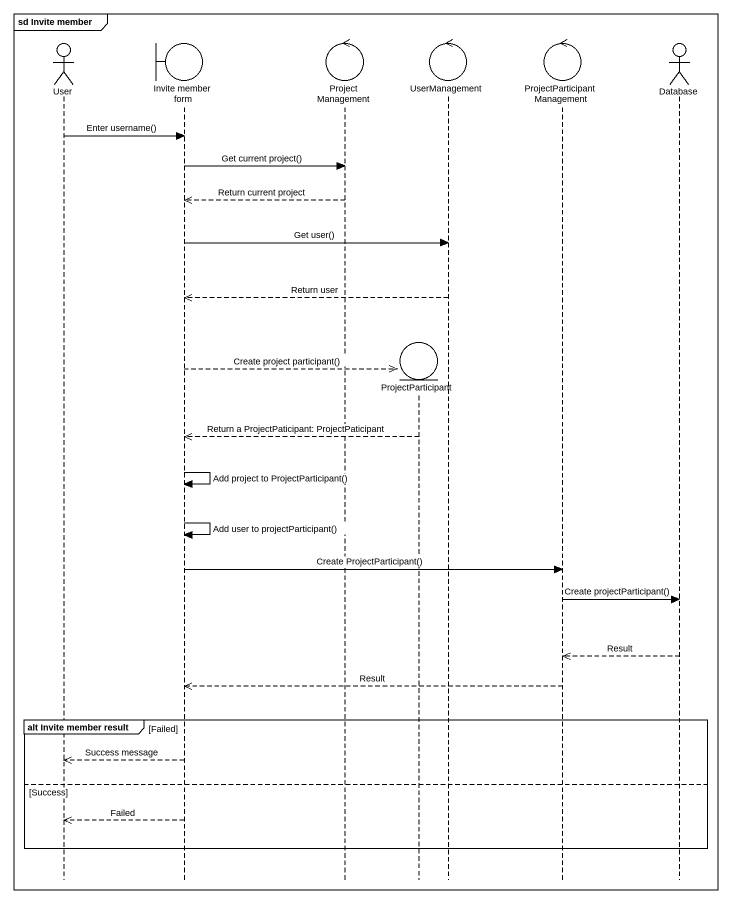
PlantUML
@startuml
mainframe sd Invite member
hide footbox
actor User
boundary "Invite member form" as Invite_member_form
control ProjectManagement
entity ProjectParticipant
control UserManagement
control ProjectParticipantManagement
actor "Database" as Database_

User -> Invite_member_form : Enter username()
Invite_member_form -> ProjectManagement : Get current project()
ProjectManagement -->> Invite_member_form : Return current project
Invite_member_form -> UserManagement : Get user()
UserManagement -->> Invite_member_form : Return user
Invite_member_form -->> ProjectParticipant ** : Create project participant()
ProjectParticipant -->> Invite_member_form : Return a ProjectPaticipant: ProjectPaticipant
Invite_member_form -> Invite_member_form : Add project to ProjectParticipant()
Invite_member_form -> Invite_member_form : Add user to projectParticipant()
Invite_member_form -> ProjectParticipantManagement : Create ProjectParticipant()
ProjectParticipantManagement -> Database_ : Create projectParticipant()
Database_ -->> ProjectParticipantManagement : Result
ProjectParticipantManagement -->> Invite_member_form : Result
group alt Invite member result [Failed]
  Invite_member_form -->> User : Success message
else Success
  Invite_member_form -->> User : Failed
end
@enduml
